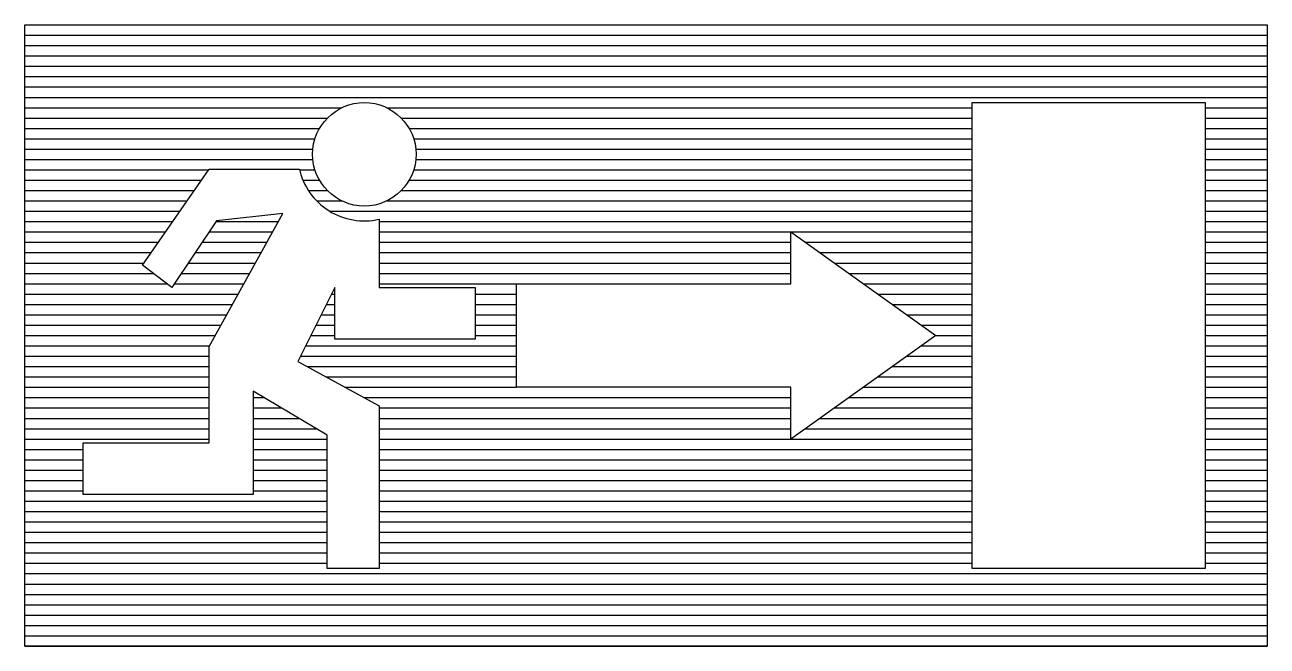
# Model space of a CAD drawing. Extents: x 64 to 76, y 97 to 103.
import ezdxf

# ---------------------------------------------------------------- set-up
doc = ezdxf.new("R2010")
doc.units = 0
doc.layers.get('0').update_dxf_attribs({"linetype": 'CONTINUOUS'})
doc.layers.add('GROEN', color=3, linetype='CONTINUOUS')
doc.layers.add('VEILIG', color=7, linetype='CONTINUOUS')

# ---------------------------------------------------------------- blocks, each defined once
blk = doc.blocks.new('*X')
at = {"color": 0}
for p, q in [((64, 102.9), (76, 102.9)), ((64, 102.8), (76, 102.8)), ((64, 102.7), (76, 102.7)), ((64, 102.6), (76, 102.6)), ((64, 102.5), (76, 102.5)), ((64, 102.4), (76, 102.4)), ((64, 102.3), (76, 102.3)), ((64, 102.2), (67.061, 102.2)), ((67.497, 102.2), (73.15, 102.2)), ((75.4, 102.2), (76, 102.2)), ((64, 102.1), (66.922, 102.1)), ((64, 102), (66.846, 102)), ((67.636, 102.1), (73.15, 102.1)), ((67.712, 102), (73.15, 102)), ((75.4, 102.1), (76, 102.1)), ((75.4, 102), (76, 102)), ((64, 101.9), (66.802, 101.9)), ((67.756, 101.9), (73.15, 101.9)), ((75.4, 101.9), (76, 101.9)), ((64, 101.8), (66.781, 101.8)), ((67.776, 101.8), (73.15, 101.8)), ((75.4, 101.8), (76, 101.8)), ((64, 101.7), (66.781, 101.7)), ((67.776, 101.7), (73.15, 101.7)), ((75.4, 101.7), (76, 101.7)), ((64, 101.6), (65.774, 101.6)), ((66.653, 101.6), (66.802, 101.6)), ((67.756, 101.6), (73.15, 101.6)), ((75.4, 101.6), (76, 101.6)), ((64, 101.5), (65.704, 101.5)), ((64, 101.4), (65.635, 101.4)), ((66.686, 101.5), (66.846, 101.5)), ((66.739, 101.4), (66.922, 101.4)), ((67.636, 101.4), (73.15, 101.4)), ((67.712, 101.5), (73.15, 101.5)), ((75.4, 101.5), (76, 101.5)), ((75.4, 101.4), (76, 101.4)), ((64, 101.3), (65.566, 101.3)), ((66.819, 101.3), (67.061, 101.3)), ((67.497, 101.3), (73.15, 101.3)), ((75.4, 101.3), (76, 101.3)), ((64, 101.2), (65.497, 101.2)), ((66.946, 101.2), (73.15, 101.2)), ((75.4, 101.2), (76, 101.2)), ((64, 101.1), (65.427, 101.1)), ((65.845, 101.1), (66.449, 101.1)), ((67.421, 101.1), (73.15, 101.1)), ((75.4, 101.1), (76, 101.1)), ((64, 101), (65.358, 101)), ((65.779, 101), (66.394, 101)), ((67.421, 101), (73.15, 101)), ((75.4, 101), (76, 101)), ((64, 100.9), (65.289, 100.9)), ((64, 100.8), (65.22, 100.8)), ((65.645, 100.8), (66.283, 100.8)), ((65.712, 100.9), (66.338, 100.9)), ((67.421, 100.9), (71.4, 100.9)), ((67.421, 100.8), (71.4, 100.8)), ((71.54, 100.9), (73.15, 100.9)), ((71.68, 100.8), (73.15, 100.8)), ((75.4, 100.9), (76, 100.9)), ((75.4, 100.8), (76, 100.8)), ((64, 100.7), (65.151, 100.7)), ((65.579, 100.7), (66.227, 100.7)), ((67.421, 100.7), (71.4, 100.7)), ((71.82, 100.7), (73.15, 100.7)), ((75.4, 100.7), (76, 100.7)), ((64, 100.6), (65.24, 100.6)), ((65.512, 100.6), (66.171, 100.6)), ((67.421, 100.6), (71.4, 100.6)), ((71.96, 100.6), (73.15, 100.6)), ((75.4, 100.6), (76, 100.6)), ((64, 100.5), (65.374, 100.5)), ((65.445, 100.5), (66.116, 100.5)), ((67.421, 100.5), (71.4, 100.5)), ((72.1, 100.5), (73.15, 100.5)), ((75.4, 100.5), (76, 100.5)), ((64, 100.4), (66.06, 100.4)), ((66.961, 100.4), (66.993, 100.4)), ((68.35, 100.4), (68.75, 100.4)), ((72.24, 100.4), (73.15, 100.4)), ((75.4, 100.4), (76, 100.4)), ((64, 100.3), (66.005, 100.3)), ((64, 100.2), (65.949, 100.2)), ((66.861, 100.2), (66.993, 100.2)), ((66.911, 100.3), (66.993, 100.3)), ((68.35, 100.3), (68.75, 100.3)), ((68.35, 100.2), (68.75, 100.2)), ((72.38, 100.3), (73.15, 100.3)), ((72.52, 100.2), (73.15, 100.2)), ((75.4, 100.3), (76, 100.3)), ((75.4, 100.2), (76, 100.2)), ((64, 100.1), (65.894, 100.1)), ((66.811, 100.1), (66.993, 100.1)), ((68.35, 100.1), (68.75, 100.1)), ((72.66, 100.1), (73.15, 100.1)), ((75.4, 100.1), (76, 100.1)), ((64, 100), (65.838, 100)), ((66.761, 100), (66.993, 100)), ((68.35, 100), (68.75, 100)), ((72.8, 100), (73.15, 100)), ((75.4, 100), (76, 100)), ((64, 99.9), (65.783, 99.9)), ((66.711, 99.9), (68.75, 99.9)), ((72.66, 99.9), (73.15, 99.9)), ((75.4, 99.9), (76, 99.9)), ((64, 99.8), (65.779, 99.8)), ((66.661, 99.8), (68.75, 99.8)), ((72.52, 99.8), (73.15, 99.8)), ((75.4, 99.8), (76, 99.8)), ((64, 99.7), (65.779, 99.7)), ((64, 99.6), (65.779, 99.6)), ((66.727, 99.7), (68.75, 99.7)), ((66.911, 99.6), (68.75, 99.6)), ((72.24, 99.6), (73.15, 99.6)), ((72.38, 99.7), (73.15, 99.7)), ((75.4, 99.7), (76, 99.7)), ((75.4, 99.6), (76, 99.6)), ((64, 99.5), (65.779, 99.5)), ((67.094, 99.5), (68.75, 99.5)), ((72.1, 99.5), (73.15, 99.5)), ((75.4, 99.5), (76, 99.5)), ((64, 99.4), (65.779, 99.4)), ((66.207, 99.4), (66.314, 99.4)), ((67.277, 99.4), (71.4, 99.4)), ((71.96, 99.4), (73.15, 99.4)), ((75.4, 99.4), (76, 99.4)), ((64, 99.3), (65.779, 99.3)), ((66.207, 99.3), (66.481, 99.3)), ((67.421, 99.3), (71.4, 99.3)), ((71.82, 99.3), (73.15, 99.3)), ((75.4, 99.3), (76, 99.3)), ((64, 99.2), (65.779, 99.2)), ((66.207, 99.2), (66.648, 99.2)), ((67.421, 99.2), (71.4, 99.2)), ((71.68, 99.2), (73.15, 99.2)), ((75.4, 99.2), (76, 99.2)), ((64, 99.1), (65.779, 99.1)), ((64, 99), (65.779, 99)), ((66.207, 99.1), (66.814, 99.1)), ((66.207, 99), (66.921, 99)), ((67.421, 99.1), (71.4, 99.1)), ((67.421, 99), (71.4, 99)), ((71.4, 99), (73.15, 99)), ((71.54, 99.1), (73.15, 99.1)), ((75.4, 99.1), (76, 99.1)), ((75.4, 99), (76, 99)), ((64, 98.9), (64.564, 98.9)), ((66.207, 98.9), (66.921, 98.9)), ((67.421, 98.9), (73.15, 98.9)), ((75.4, 98.9), (76, 98.9)), ((64, 98.8), (64.564, 98.8)), ((66.207, 98.8), (66.921, 98.8)), ((67.421, 98.8), (73.15, 98.8)), ((75.4, 98.8), (76, 98.8)), ((64, 98.7), (64.564, 98.7)), ((66.207, 98.7), (66.921, 98.7)), ((67.421, 98.7), (73.15, 98.7)), ((75.4, 98.7), (76, 98.7)), ((64, 98.6), (64.564, 98.6)), ((66.207, 98.6), (66.921, 98.6)), ((67.421, 98.6), (73.15, 98.6)), ((75.4, 98.6), (76, 98.6)), ((64, 98.5), (64.564, 98.5)), ((64, 98.4), (66.921, 98.4)), ((66.207, 98.5), (66.921, 98.5)), ((67.421, 98.5), (73.15, 98.5)), ((67.421, 98.4), (73.15, 98.4)), ((75.4, 98.5), (76, 98.5)), ((75.4, 98.4), (76, 98.4)), ((64, 98.3), (66.921, 98.3)), ((67.421, 98.3), (73.15, 98.3)), ((75.4, 98.3), (76, 98.3)), ((64, 98.2), (66.921, 98.2)), ((67.421, 98.2), (73.15, 98.2)), ((75.4, 98.2), (76, 98.2)), ((64, 98.1), (66.921, 98.1)), ((67.421, 98.1), (73.15, 98.1)), ((75.4, 98.1), (76, 98.1)), ((64, 98), (66.921, 98)), ((67.421, 98), (73.15, 98)), ((75.4, 98), (76, 98)), ((64, 97.9), (66.921, 97.9)), ((64, 97.8), (66.921, 97.8)), ((67.421, 97.9), (73.15, 97.9)), ((67.421, 97.8), (73.15, 97.8)), ((75.4, 97.9), (76, 97.9)), ((75.4, 97.8), (76, 97.8)), ((64, 97.7), (76, 97.7)), ((64, 97.6), (76, 97.6)), ((64, 97.5), (76, 97.5)), ((64, 97.4), (76, 97.4)), ((64, 97.3), (76, 97.3)), ((64, 97.2), (76, 97.2)), ((64, 97.1), (76, 97.1)), ((64, 97), (76, 97))]:
    blk.add_line(p, q, dxfattribs=at)

msp = doc.modelspace()

# ---------------------------------------------------------------- linework, layer by layer
at = {"layer": 'VEILIG', "color": 0}
msp.add_line((68.35, 100.464), (68.35, 99.964), dxfattribs=at)
for points in [[(64, 103), (76, 103), (76, 97), (64, 97)], [(75.4, 102.25), (75.4, 97.75), (73.15, 97.75), (73.15, 102.25)], [(71.4, 101), (72.8, 100), (71.4, 99), (71.4, 99.5), (68.75, 99.5), (68.75, 100.5), (71.4, 100.5)]]:
    msp.add_lwpolyline(points, close=True, dxfattribs=at)
msp.add_lwpolyline([(68.35, 99.964), (66.993, 99.964), (66.993, 100.464), (66.636, 99.75), (67.421, 99.321), (67.421, 97.75), (66.921, 97.75), (66.921, 99.036), (66.207, 99.464), (66.207, 98.464), (64.564, 98.464), (64.564, 98.964), (65.779, 98.964), (65.779, 99.893), (66.493, 101.179), (65.85, 101.107), (65.421, 100.464), (65.136, 100.679), (65.779, 101.607), (66.652, 101.607, 0.414214), (67.421, 101.123), (67.421, 100.464), (68.35, 100.464)], format="xyb", dxfattribs=at)
msp.add_circle((67.279, 101.75), 0.5, dxfattribs=at)

# ---------------------------------------------------------------- block references
at = {"layer": 'GROEN', "color": 0}
msp.add_blockref('*X', (0, 0), dxfattribs=at)

doc.saveas('drawing.dxf')
